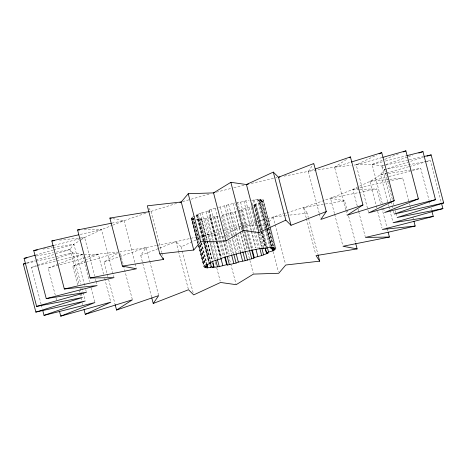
<?xml version="1.0" encoding="UTF-8"?>
<svg xmlns="http://www.w3.org/2000/svg" width="467" height="467" viewBox="0 0 467 467"><rect width="100%" height="100%" fill="white"/><g stroke="black" fill="none" stroke-linecap="round" stroke-linejoin="round"><path stroke-width="0.35" stroke-dasharray="2.33 1.75" d="M197.88 244.311L191.166 218.544C192.445 215.801 196.274 216.875 198.288 214.948L210.261 260.913M239.203 210.757L245.274 208.3L251.065 206.875M151.606 297.216L140.719 255.431L146.171 247.551L156.112 245.595M284.175 176.141L308.313 171.389L313.375 164.075M35.854 260.131L69.892 249.471L73.909 244.259L80.452 240.143M287.001 212.683C309.323 205.953 331.337 198.224 352.912 189.38C363.705 183.496 377.47 180.268 384.592 169.468L386.676 168.82M258.309 225.473L266.266 225.211L273.236 216.962L282.868 213.968M269.389 226.162L262.857 201.09C260.586 203.7 256.786 203.145 254.066 204.99L260.779 230.751M107.859 276.639L104.048 262.016L118.069 252.933M319.194 213.174L308.313 171.389L334.588 167.192L346.777 159.3M81.048 239.769L84.62 237.522L101.573 229.56L112.133 225.403M224.878 235.864L240.937 226.051L242.023 230.231M205.433 240.382L199.993 219.496L201.487 218.597L207.109 240.184M218.609 207.389L235.368 202.876M77.656 285.098L72.759 266.295L84.556 260.668M85.21 260.358L98.315 254.101L117.019 252.063M354.009 165.073L356.169 164.839L376.484 155.143M156.819 245.455L175.989 241.684L181.173 246.845L198.866 238.66M199.526 238.357L208.043 234.416L240.937 226.051M203.011 240.791L196.298 215.024L201.896 212.678L205.976 211.79L209.187 210.611L209.088 210.127L216.303 207.856M227.336 238.514L221.352 215.538C226.944 213.384 232.893 212.8 238.59 210.944M368.504 212.193L356.169 164.839L372.111 164.437L384.265 159.545M384.942 159.276L399.122 153.573M252.886 206.145L255.612 205.06L262.139 230.126M55.299 295.255L48.224 268.099L56.927 264.631M57.599 264.369L82.373 254.503L98.315 254.101L103.575 274.298M265.694 228.194L258.438 200.337L261.298 199.199L268.548 227.055M112.792 225.141L124.012 220.722L146.247 213.022M140.719 255.431L175.989 241.684L198.288 236.629M198.119 243.173L191.955 219.496L193.893 218.79M41.119 304.245L31.511 267.334L72.759 252.939L82.373 254.503L89.442 281.659M382.269 203.431L372.111 164.437L381.726 166.007L385.164 164.804M385.853 164.565L407.854 156.883M408.537 156.643L412.665 155.207M308.313 171.389L313.748 169.527M236.506 203.116L249.057 200.168M104.048 262.016L118.997 256.879M119.675 256.646L146.171 247.551L149.615 260.779M199.993 219.496L206.741 218.538L214.155 216.63L214.773 217.009L218.147 216.291M26.823 262.956L35.159 260.347M387.371 168.599L423.493 157.291M148.763 208.054L150.964 211.393L177.81 203.046M283.557 213.758L286.312 212.899M345.65 209.671L334.588 167.192L350.53 162.271M72.759 266.295L85.239 262.448M85.928 262.232L117.818 252.39M258.438 200.337L259.594 200.565L263.149 199.567L275.483 246.92M35.329 255.192L52.864 250.219M53.565 250.02L73.909 244.259L84.79 286.038M387.651 201.843L380.576 174.687L386.191 173.094M386.892 172.895L408.637 166.737M409.337 166.532L424.772 162.16M425.472 161.961L430.381 160.572L441.262 202.351M182.655 201.581L190.378 199.409M191.079 199.211L210.039 193.881M356.169 164.839L382.07 157.548M241.637 225.853L254.982 222.099M255.683 221.901L273.236 216.962L284.794 215.655M48.224 268.099L98.315 254.101M251.52 200.483L257.247 199.205L261.298 199.199M262.857 201.09L259.751 201.575L259.652 201.061L263.26 200.121L263.149 199.567M54.23 245.309L84.62 237.522L94.597 275.822M376.752 207.879L369.864 181.418L388.24 176.713M388.947 176.532L411.561 170.741M412.268 170.56L420.749 168.383L429.097 200.419M216.349 192.176L231.042 188.44M233.844 187.728L244.34 185.06M372.111 164.437L382.712 161.763M385.538 161.051L406.021 155.885M31.511 267.334L36.455 266.091M37.162 265.91L82.373 254.503M196.21 219.49L201.487 218.597M80.248 234.44L101.573 229.56L113.907 276.913M357.267 206.093L352.912 189.38L402.665 177.991L408.648 200.973M251.322 183.42L275.01 178.044M275.711 177.886L277.106 177.571M198.983 236.471L208.043 234.416L223.64 236.623L230.535 263.084M390.797 200.822L381.726 166.007L385.257 165.213M385.964 165.049L408.549 159.977M409.255 159.813L423.371 156.643M26.882 263.254L35.346 261.351M36.052 261.187L55.112 256.903M55.818 256.745L72.759 252.939L80.919 284.275M111.864 223.138L124.012 220.722L135.074 263.201M334.465 213.542L330.473 198.218L376.91 188.977L380.716 203.6M381.726 166.007L384.592 169.468L426.091 161.407M426.803 161.267L430.381 160.572M36.268 256.004L53.436 252.67M56.297 252.116L69.892 249.471L72.759 252.939M191.166 218.544L193.875 218.06M306.241 217.996L303.521 207.552L324.775 204.091M325.481 203.974L344.611 200.857L347.88 213.39M146.171 247.551L119.896 251.748L123.346 264.982M380.576 174.687L387.75 173.561M388.468 173.45L420.749 168.383M43.057 249.092L52.386 247.633M53.104 247.522L73.909 244.259M285.512 215.573L286.96 215.41M289.849 215.083L307.187 213.115L308.278 217.295M334.588 167.192L351.131 165.388M369.864 181.418L389.116 179.41M389.828 179.334L402.665 177.991M59.665 240.131L84.62 237.522M196.298 215.024L198.288 214.948M243.109 225.981L257.586 225.497M352.912 189.38L359.456 189.269M360.185 189.258L376.91 188.977M84.118 229.852L101.573 229.56M254.066 204.99L255.612 205.06M191.955 219.496L193.875 219.77L199.497 241.357M330.473 198.218L344.611 200.857M112.699 218.614L124.012 220.722M303.521 207.552L307.187 213.115M429.278 201.114L430.183 204.593M431.088 208.078L431.455 209.467M409.372 203.758L409.74 205.153M409.921 205.848L410.464 207.938M412.822 216.992L413.365 219.076M384.592 169.468L392.572 200.109M393.296 202.894L394.387 207.074M395.292 210.553L395.835 212.643M396.016 213.343L396.927 216.822M390.978 201.516L392.794 208.48M393.518 211.265L394.06 213.355M388.375 204.628L388.742 206.023M388.923 206.718L389.647 209.502M389.828 210.197L392.91 222.035M383.541 208.305L384.265 211.096M381.808 207.78L387.067 227.972M387.248 228.672L387.972 231.457M377.663 211.364L382.018 228.077M357.991 208.877L358.539 210.967M358.72 211.662L365.247 236.734M348.604 216.18L355.498 242.642M345.831 210.366L346.923 214.546M334.646 214.236L342.626 244.877M319.375 213.868L320.467 218.048M308.459 217.99L317.887 254.2M306.422 218.69L315.674 254.206M273.236 216.962L275.045 223.927M275.226 224.627L285.384 263.622M263.26 200.121L275.413 246.774M270.113 228.947L274.829 247.055M262.349 201.505L273.96 246.074M268.735 227.75L273.633 246.553M260.674 199.076L267.93 226.933M268.111 227.627L273.008 246.43M260.755 200.226L267.854 227.406M268.011 228.083L272.751 246.208M266.266 225.211L271.712 246.103M273.16 251.672L278.42 271.87M260.271 202.865L266.803 227.937M266.984 228.632L271.52 246.039M259.594 200.565L266.669 227.727M266.85 228.421L271.566 246.529M259.652 201.061L266.546 227.522M267.188 230.126L271.438 246.319M258.385 199.164L270.72 246.512M265.875 228.888L270.411 246.302M257.247 199.205L265.046 229.145M265.227 229.84L269.582 246.553M256.021 204.003L262.734 229.77M262.915 230.465L267.27 247.177M262.32 230.821L266.494 246.839M254.171 199.929L261.969 229.869M262.699 232.654L266.324 246.582M255.14 204.785L261.672 229.852M262.396 232.636L266.208 247.259M253.312 200.255L265.647 247.609M260.96 231.451L265.128 247.463M254.101 205.661L260.627 230.727M260.808 231.428L264.982 247.44M252.215 203.332L254.211 210.991M255.116 214.476L256.389 219.35M256.57 220.045L257.113 222.134M258.017 225.614L259.29 230.488M260.014 233.272L263.645 247.201M258.852 233.36L262.296 246.594M255.507 222.339L256.237 225.123M258.409 233.477L261.859 246.71M251.246 207.57L257.41 231.247M257.597 231.941L261.584 247.265M249.168 207.523L259.506 247.218M245.805 200.752L253.604 230.698M253.785 231.393L258.14 248.105M243.862 201.102L251.48 230.348M251.66 231.042L256.015 247.755M245.274 208.3L251.077 230.581M251.258 231.282L255.612 247.995M240.581 202.223L252.916 249.576M241.743 209.508L247.002 229.7M247.183 230.4L252.081 249.203M241.346 210.115L251.503 249.109M237.54 202.404L244.977 230.955M245.157 231.65L250.055 250.452M239.384 211.458L241.381 219.116M242.291 222.596L244.101 229.56M244.282 230.254L249.36 249.752M243.762 230.967L248.66 249.769M235.73 204.272L237.545 211.236M238.631 215.415L240.447 222.374M240.628 223.074L242.262 229.338M242.443 230.038L247.522 249.536M242.21 230.926L247.107 249.728M247.831 252.513L253.272 273.405M233.179 203.355L240.435 231.212M240.616 231.906L245.514 250.709M234.913 212.053L239.991 231.55M240.172 232.245L244.889 250.353M232.636 212.66L237.715 232.163M238.439 234.948L242.612 250.96M228.632 204.499L236.249 233.745M236.43 234.446L240.966 251.853M230.062 212.888L235.502 233.774M235.689 234.475L240.219 251.882M226.367 205.071L234.165 235.012M234.346 235.712L238.701 252.425M224.545 205.988L232.35 235.928M232.531 236.623L236.699 252.641M225.83 214.02L231.638 236.302M232.362 239.086L235.987 253.015M223.588 215.013L229.396 237.294M230.12 240.079L233.745 254.007M220.395 207.167L232.729 254.515M228.065 241.305L231.509 254.533M226.302 241.661L229.571 254.194M230.716 263.779L235.975 283.971M215.182 208.171L227.336 254.83M216.863 216.595L227.02 255.589M214.773 217.009L224.931 256.009M214.155 216.63L220.325 240.307M220.506 241.001L224.493 256.319M211.113 209.479L223.267 256.132M209.088 210.127L221.422 257.48M209.187 210.611L221.335 257.264M210.267 217.406L216.256 240.382M216.437 241.083L220.611 257.095M208.387 210.693L220.903 258.741M209.782 217.675L220.301 258.058M205.976 211.79L213.413 240.342M213.594 241.036L218.13 258.444M206.741 218.538L217.26 258.928M204.955 218.813L210.582 240.4M210.763 241.1L215.661 259.897M208.043 234.416L214.575 259.483M215.299 262.267L216.023 265.052M216.746 267.836L220.196 281.07M201.896 212.678L214.23 260.026M200.174 213.308L207.249 240.47M207.43 241.165L212.508 260.662M207.29 240.884L212.368 260.382M201.382 219.373L206.823 240.26M207.004 240.96L212.082 260.458M205.614 241.083L211.604 264.059M198.907 218.83L204.528 240.417M204.709 241.112L209.788 260.609M197.588 214.452L204.301 240.219M204.482 240.914L209.741 261.111M197.15 215.188L204.044 241.649M204.225 242.344L209.665 263.236M197.944 219.169L203.933 242.151M204.114 242.846L209.012 261.648M209.917 265.128L210.459 267.217M196.817 215.836L203.168 240.213M203.892 242.998L208.79 261.8M203.192 241.486L208.632 262.378M201.534 242.682L206.98 263.575M201.084 243.003L206.525 263.896M200.845 242.799L206.286 263.686M200.22 244.142L205.299 263.645M193.356 218.27L199.526 241.941M200.25 244.731L205.147 263.528M192.649 217.021L198.995 241.392M199.899 244.877L204.978 264.375M191.855 217.499L198.387 242.566M199.111 245.35L204.009 264.153M192.299 219.7L198.463 243.377M198.644 244.072L203.904 264.269M198.849 245.957L203.746 264.76M191.394 218.194L197.926 243.266M198.65 246.051L203.548 264.853M198.061 245.006L203.32 265.198M181.173 246.845L182.083 250.324M182.264 251.024L193.145 292.803M175.989 241.684L178.347 250.738M178.528 251.433L188.324 289.038M150.964 211.393L161.664 252.478M161.845 253.172L162.574 255.957M149.796 261.479L158.506 294.905M135.255 263.896L136.346 268.076M123.527 265.676L132.231 299.102M108.583 279.424L114.929 303.795M104.666 278.478L110.65 301.454M95.507 279.301L95.869 280.696M96.05 281.391L96.955 284.876M91.077 287.929L94.708 301.857M85.695 289.522L86.243 291.606M81.824 287.754L82.916 291.933M83.097 292.628L85.093 300.293M69.892 249.471L79.145 284.987M80.05 288.466L81.141 292.646M81.322 293.34L82.227 296.825M78.929 289.972L79.653 292.756M79.834 293.457L80.738 296.936M80.919 297.631L81.649 300.421M82.373 303.206L82.735 304.595M56.022 298.039L56.565 300.129M41.306 304.939L42.392 309.119"/><path stroke-width="0.7" d="M212.549 261.076L214.003 266.645L212.508 267.544L219.257 266.587L226.67 264.678L227.289 265.058L236.104 263.061L238.345 262.069L245.152 260.709L253.861 258.163L254.258 257.556L261.683 255.572L268.128 253.108L266.581 253.038L265.314 248.164M151.787 297.911L153.234 303.48L158.687 295.599L116.563 310.059L115.11 304.49M179.877 202.404L181.249 201.977L188.219 193.729L213.547 192.889L230.844 182.323L246.442 184.529L273.312 172.101L278.495 177.256L313.766 163.508L326.281 211.557L320.829 219.437L362.952 204.978L350.437 156.93L315.108 169.06M193.764 250.026L181.249 201.977L147.298 205.83L159.813 253.879L193.764 250.026L200.734 241.778L226.063 240.937L243.36 230.371L258.957 232.578L285.827 220.144L291.011 225.304L326.281 211.557M267.655 252.834L266.581 253.038C269.301 251.193 273.102 251.748 275.372 249.139L272.267 249.623L271.905 248.234M349.217 157.718L350.437 156.93M116.563 310.059L132.412 299.796L85.274 314.344L84.007 309.469M362.952 204.978L347.104 215.24L394.241 200.693L381.726 152.645L351.225 162.055M222.298 265.723L222.782 265.454L220.973 258.49M379.105 153.894L381.726 152.645M85.274 314.344L110.831 302.149L60.739 316.147L59.467 311.273M394.241 200.693L368.685 212.888L418.391 198.901L405.876 150.853L382.771 157.356M210.442 261.608L210.804 262.997L208.813 263.073L214.411 260.726L221.702 258.66L221.603 258.175C235.584 253.937 249.489 250.446 263.826 247.895L262.845 248.683L269.763 247.253L273.814 247.247L270.953 248.386L270.591 246.996M403.173 151.938L405.876 150.853M418.391 198.901L384.627 212.485L435.489 199.654L422.974 151.606L406.728 155.704M60.739 316.147L94.889 302.552L44.026 315.383L42.754 310.508M273.814 247.247L270.953 248.386L272.109 248.613L275.664 247.615L275.775 248.17L272.168 249.104L272.267 249.623L273.481 249.308M153.234 303.48L188.505 289.733L193.688 294.893L220.558 282.465L236.156 284.672L253.453 274.1L278.781 273.259L285.751 265.011L319.702 261.164L318.068 254.894M265.828 248.304L266.686 247.977M207.161 264.269L207.704 266.359L204.47 267.544L207.377 267.865L214.003 266.645M210.459 267.217L211.423 266.879L210.331 262.699M418.852 153.048L422.974 151.606M44.026 315.383L85.274 300.987L35.866 312.096L23.35 264.048L26.129 263.178M435.489 199.654L394.241 214.055L443.65 202.947L431.134 154.898L424.077 156.48M426.966 156.2L431.134 154.898M35.866 312.096L82.408 297.52L36.619 306.416L24.103 258.368L35.329 255.192M443.65 202.947L397.108 217.517L442.897 208.621L441.449 203.052M36.619 306.416L86.424 292.307L46.251 298.606L33.735 250.557L53.524 245.49M442.897 208.621L393.091 222.736L433.265 216.431L431.998 211.557M205.871 266.318L207.068 265.986L207.704 266.359M46.251 298.606L97.136 285.57L64.335 288.997L51.819 240.949L78.83 234.767M433.265 216.431L382.38 229.466L415.181 226.04L413.908 221.165M214.948 192.532L213.547 192.889L226.063 240.937M64.335 288.997L114.088 277.608L90.09 278.011L77.575 229.962L111.152 223.284M415.181 226.04L365.428 237.429L389.425 237.026L388.153 232.152M248.532 184.056L246.442 184.529L258.957 232.578M23.35 264.048L24.763 263.727M209.665 263.236L210.804 262.997C208.79 264.923 204.96 263.849 203.682 266.593L207.068 265.986L206.706 264.591M90.09 278.011L136.527 268.77L122.389 266.132L109.873 218.083L149.545 211.621M389.425 237.026L342.988 246.267L357.127 248.905L355.679 243.336M279.92 176.975L278.495 177.256L291.011 225.304M24.103 258.368L26.963 257.813M122.389 266.132L163.479 259.442L163.117 258.047M357.127 248.905L316.036 255.601L319.702 261.164M33.735 250.557L37.319 249.997M220.903 258.741L221.702 258.66M51.819 240.949L54.674 240.651M77.575 229.962L79.758 229.927M109.873 218.083L111.286 218.346M159.813 253.879L163.479 259.442M273.312 172.101L285.827 220.144M273.475 248.993L273.837 250.388M272.243 248.829L272.786 250.913M267.451 247.872L268.537 252.052M265.163 248.14L266.616 253.709M261.765 247.959L263.581 254.924M259.687 247.913L261.683 255.572M255.974 249.384L257.79 256.348M252.262 249.898L254.258 257.556M251.684 249.804L253.861 258.163M249.547 250.452L251.719 258.806M230.844 182.323L243.36 230.371M245.07 251.048L247.428 260.101M242.793 251.66L245.152 260.709M240.4 252.577L242.577 260.936M236.168 253.709L238.345 262.069M233.926 254.702L236.104 263.061M231.69 255.227L233.868 263.586M227.201 256.284L229.379 264.643M225.112 256.704L227.289 265.058M224.674 257.019L226.67 264.678M217.441 259.623L219.257 266.587M215.842 260.598L217.47 266.861M212.806 263.242L213.349 265.332M188.219 193.729L200.734 241.778M207.009 266.47L207.377 267.865"/></g></svg>
